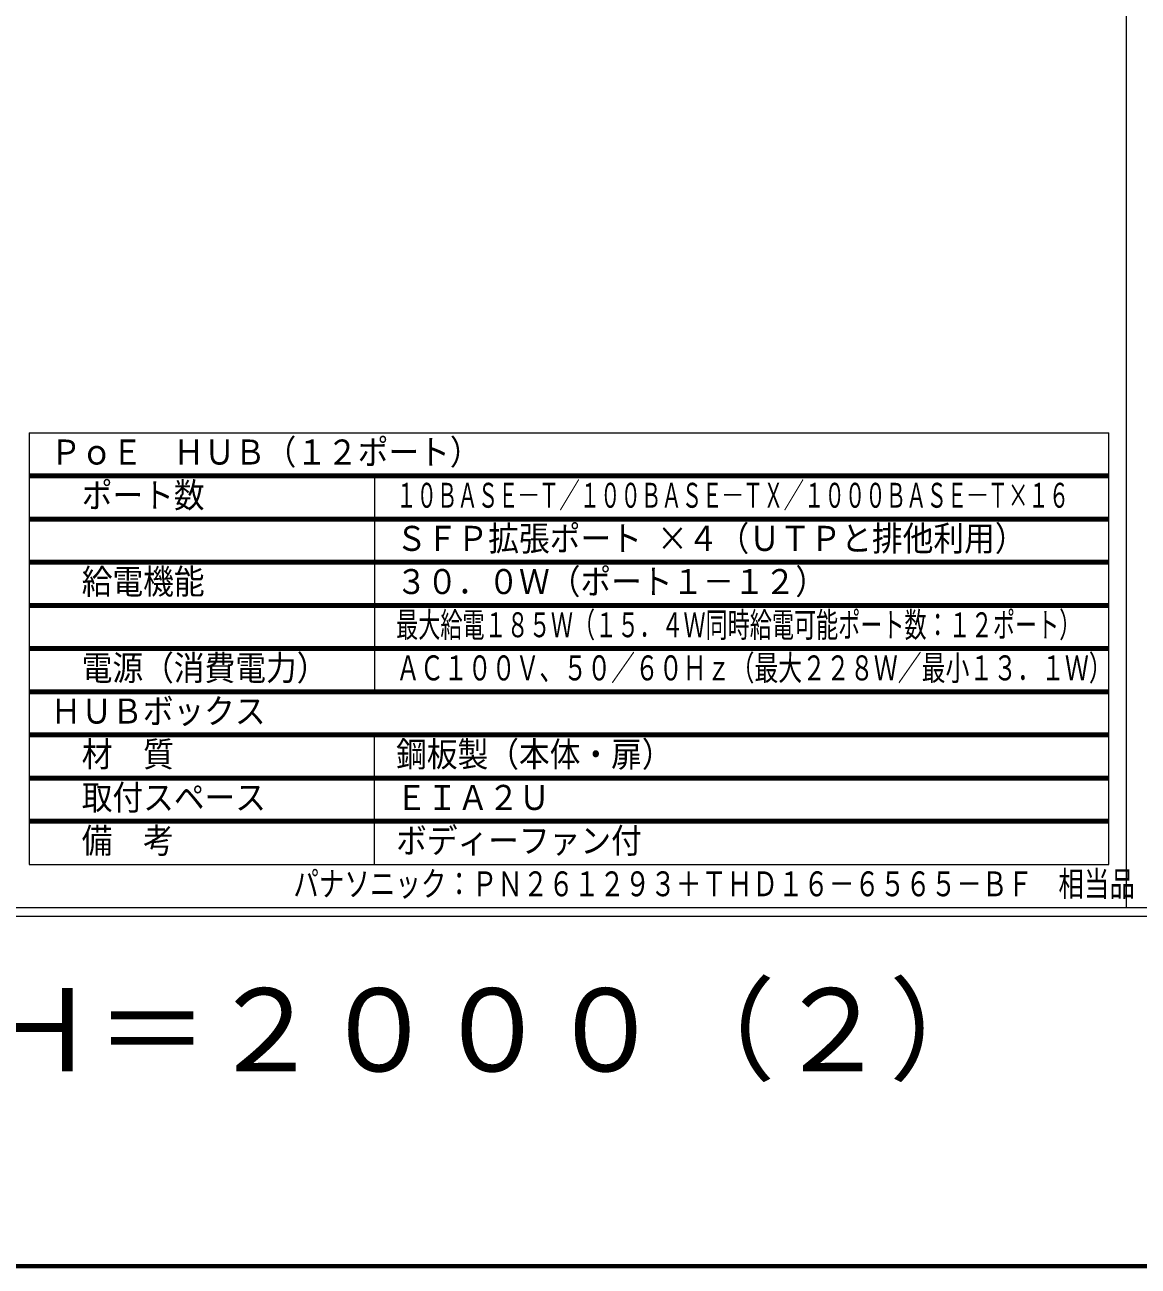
# Model space of a CAD drawing. Units: millimetres, scale not verified. Extents: x -900 to 900, y -280 to 280.
# Drawn here: x 501.5 to 630.4, y -280 to -136.2 of the extents above; entities that cross this region are included whole.
import ezdxf
from ezdxf.enums import TextEntityAlignment as Align

# ---------------------------------------------------------------- set-up
doc = ezdxf.new("R2010")
doc.units = ezdxf.units.MM
doc.header["$LTSCALE"] = 1.6
for name, color, linetype, lineweight in [('0-0_0', 7, 'Continuous', 20), ('0-1_F-F_', 2, 'Continuous', 80), ('0-2_Defpoints', 1, 'Continuous', 80), ('0-3_WAKU-M', 7, 'Continuous', 20)]:
    doc.layers.add(name, color=color, linetype=linetype, lineweight=lineweight)
doc.layers.add('0-7_waku', color=1, linetype='Continuous')
doc.styles.add('ＭＳ ゴシック', font='')
doc.styles.get('ＭＳ ゴシック').set_extended_font_data('MS Gothic')

msp = doc.modelspace()

# ---------------------------------------------------------------- linework, layer by layer
at = {"layer": '0-0_0', "color": 134, "lineweight": 70}
msp.add_lwpolyline([(900, 280), (100, 280), (100, -280), (900, -280)], close=True, dxfattribs=at)
at = {"layer": '0-2_Defpoints', "color": 4, "lineweight": 9}
for p, q in [((502, -183.471), (502, -233.471)), ((502, -183.471), (627, -183.471)), ((627, -233.471), (627, -183.471)), ((542, -188.471), (542, -213.471)), ((542, -233.471), (542, -218.471)), ((502, -233.471), (627, -233.471))]:
    msp.add_line(p, q, dxfattribs=at)
at = {"layer": '0-2_Defpoints'}
for p, q in [((502, -188.471), (627, -188.471)), ((502, -193.471), (627, -193.471)), ((502, -198.471), (627, -198.471)), ((502, -203.471), (627, -203.471)), ((502, -208.471), (627, -208.471)), ((502, -213.471), (627, -213.471)), ((502, -218.471), (627, -218.471)), ((502, -223.471), (627, -223.471)), ((502, -228.471), (627, -228.471))]:
    msp.add_line(p, q, dxfattribs=at)
at = {"layer": '0-3_WAKU-M'}
msp.add_line((629, 241.529), (629, -238.471), dxfattribs=at)
at = {"layer": '0-3_WAKU-M', "color": 4, "lineweight": 9}
msp.add_line((113, -238.471), (887, -238.471), dxfattribs=at)
msp.add_lwpolyline([(888, 242.529), (112, 242.529), (112, -239.471), (888, -239.471)], dxfattribs=at)

# ---------------------------------------------------------------- texts
at = {"layer": '0-1_F-F_', "style": 'ＭＳ ゴシック'}
for s, height, width, p in [('ＰｏＥ\u3000ＨＵＢ（１２ポート）', 2.896, 0.9, (504.5, -188.026)), ('ポート数', 2.896, 0.9, (508.1, -193.026)), ('１０ＢＡＳＥ―Ｔ／１００ＢＡＳＥ―ＴＸ／１０００ＢＡＳＥ―Ｔ×１６', 2.886, 0.6, (544.5, -193.026)), ('ＳＦＰ拡張ポート ×４（ＵＴＰと排他利用） ', 2.896, 0.9, (544.5, -198.026)), ('給電機能', 2.896, 0.9, (508.1, -203.026)), ('３０．０Ｗ（ポート１－１２） ', 2.896, 0.9, (544.5, -203.026)), ('最大給電１８５Ｗ（１５．４Ｗ同時給電可能ポート数：１２ポート） ', 2.886, 0.65, (544.5, -208.026)), ('電源（消費電力）', 2.896, 0.9, (508.1, -213.026)), ('ＡＣ１００Ｖ、５０／６０Ｈｚ（最大２２８Ｗ／最小１３．１Ｗ） ', 2.896, 0.7, (544.5, -213.026)), ('ＨＵＢボックス', 2.896, 0.9, (504.5, -218.026)), ('材\u3000質', 2.896, 0.9, (508.1, -223.026)), ('鋼板製（本体・扉）', 2.896, 0.9, (544.5, -223.026)), ('取付スペース', 2.896, 0.9, (508.1, -228.026)), ('ＥＩＡ２Ｕ', 2.896, 0.9, (544.5, -228.026)), ('備\u3000考', 2.896, 0.9, (508.1, -233.026)), ('ボディーファン付', 2.896, 0.9, (544.5, -233.026))]:
    msp.add_text(s, height=height, dxfattribs=dict(at, width=width)).set_placement(p, align=Align.BOTTOM_LEFT)
at = {"layer": '0-2_Defpoints', "color": 6, "style": 'ＭＳ ゴシック'}
msp.add_text('【ＷＪ－ＮＸ４１０Ｋ（６４ｃｈ）】システム構成例（ラック）Ｈ＝２０００（２）', height=9.621, dxfattribs=at).set_placement((116, -260.321), align=Align.BOTTOM_LEFT)
at = {"layer": '0-7_waku', "style": 'ＭＳ ゴシック', "width": 0.75}
msp.add_text('パナソニック：ＰＮ２６１２９３＋ＴＨＤ１６－６５６５－ＢＦ\u3000相当品', height=2.886, dxfattribs=at).set_placement((532.6, -238.026), align=Align.BOTTOM_LEFT)

doc.saveas('drawing.dxf')
